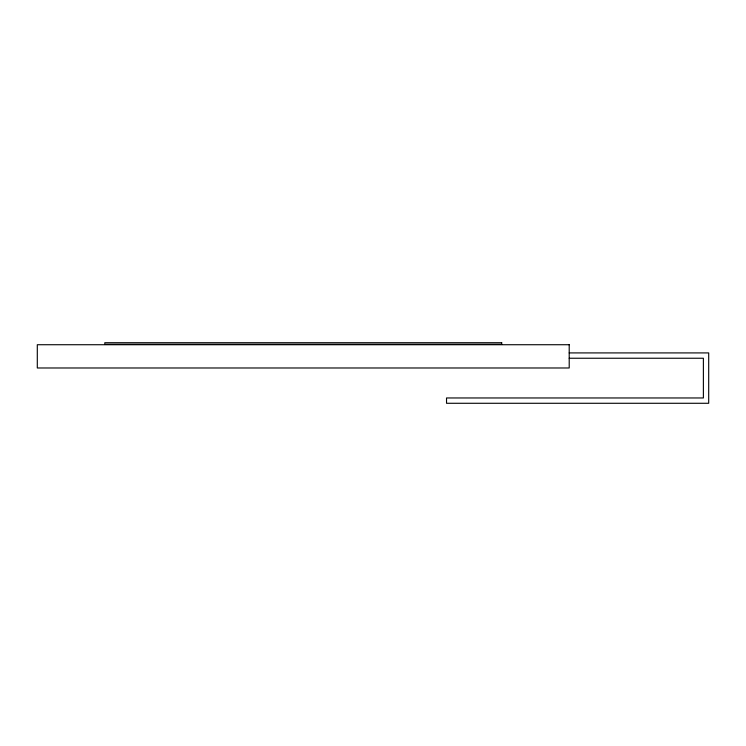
<?xml version="1.0" encoding="UTF-8"?>
<svg xmlns="http://www.w3.org/2000/svg" width="746" height="746" viewBox="0 0 746 746"><rect width="100%" height="100%" fill="white"/><g stroke="black" fill="none" stroke-linecap="round" stroke-linejoin="round"><path stroke-width="1.12" d="M569.207 352.914L708.7 352.914L708.7 403.278L446.528 403.278L446.528 397.963L703.385 397.963L703.385 358.239L569.207 358.239M501.704 342.722L104.804 342.722L104.804 344.279L501.704 344.279L501.704 342.722M569.207 344.727L37.3 344.727L37.3 367.983L569.207 367.983L569.207 344.727"/></g></svg>
